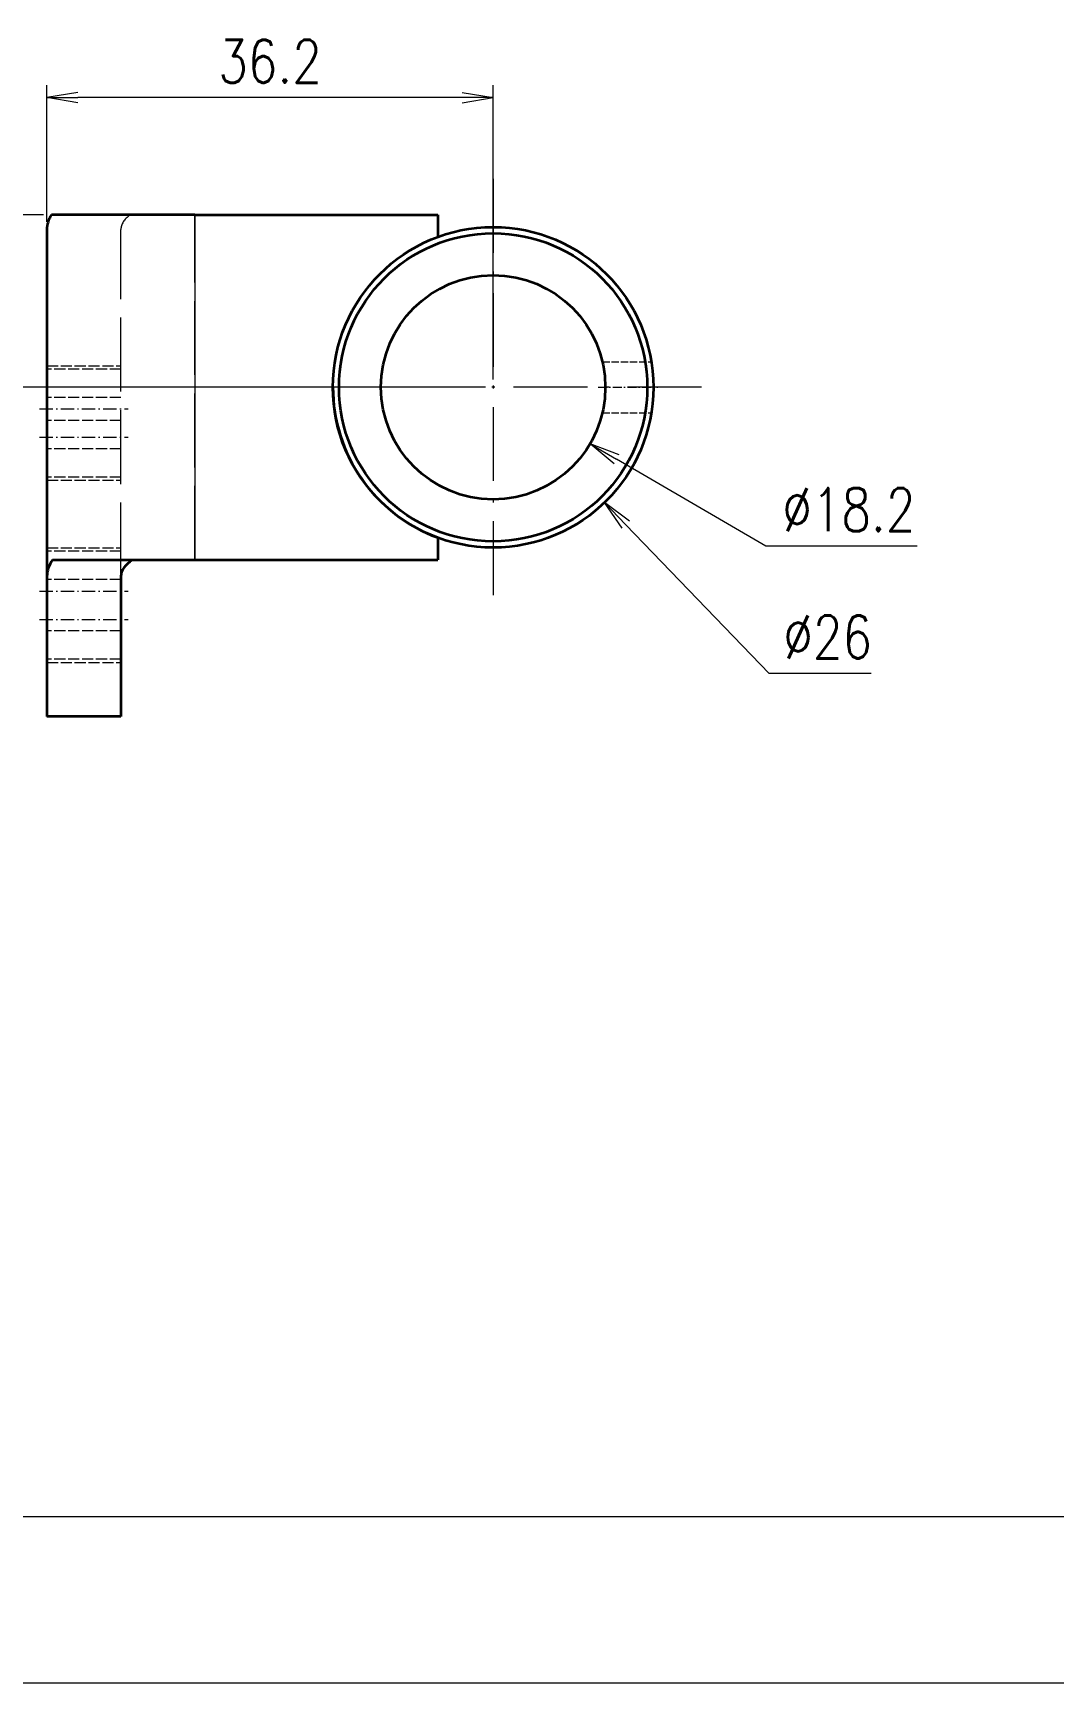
# Model space of a CAD drawing. Header units: millimetres. Extents: x 1333 to 359964, y -52803 to -5704.
# Drawn here: x 168253.2 to 168336, y -26401.6 to -26267.7 of the extents above; entities that cross this region are included whole.
import ezdxf

# ---------------------------------------------------------------- set-up
doc = ezdxf.new("R2010")
doc.units = ezdxf.units.MM
doc.header["$LTSCALE"] = 0.5
for name, pattern in [('AM_ISO02W050x2', [3.75, 3, -0.75]), ('AM_ISO08W050x2', [9, 6, -0.75, 1.5, -0.75]), ('DASHDOT', [18.5, 12, -3, 0.5, -3]), ('DASHED', [15, 12, -3])]:
    doc.linetypes.add(name, pattern=pattern)
for name, color, linetype, lineweight in [('中心线', 2, 'AM_ISO08W050x2', 18), ('图框', 7, 'Continuous', 18), ('标注线', 3, 'Continuous', 18), ('粗实线', 7, 'Continuous', 35), ('虚线', 1, 'AM_ISO02W050x2', 18)]:
    doc.layers.add(name, color=color, linetype=linetype, lineweight=lineweight)
doc.layers.add('打印-禁用', color=7, linetype='Continuous', lineweight=15, plot=False)
doc.styles.add('DIM', font='romans.shx', dxfattribs={"width": 0.8, "bigfont": 'bigfont.shx'})
doc.dimstyles.new('DEH 1-1$0', dxfattribs={"dimtxt": 3.5, "dimasz": 2.5, "dimexe": 1, "dimexo": 0.625, "dimgap": 1.2, "dimtad": 1, "dimzin": 9, "dimdsep": 46, "dimtxsty": 'DIM', "dimblk": 'OPEN', "dimcen": 0, "dimclrd": 8, "dimclre": 8, "dimclrt": 2, "dimazin": 2, "dimtfac": 0.5, "dimtmove": 0, "dimatfit": 3, "dimldrblk": 'OPEN', "dimfxl": 0, "dimtolj": 2, "dimlwd": 18, "dimlwe": 18, "dimarcsym": 0})
doc.dimstyles.new('DEH 1-1$3', dxfattribs={"dimtxt": 3.5, "dimasz": 2.5, "dimexe": 1, "dimexo": 0.625, "dimgap": 1.2, "dimtad": 1, "dimtoh": 1, "dimdsep": 46, "dimtxsty": 'DIM', "dimblk": 'OPEN', "dimcen": 0, "dimclrd": 8, "dimclre": 8, "dimclrt": 2, "dimazin": 2, "dimtfac": 0.5, "dimtofl": 0, "dimtmove": 0, "dimatfit": 3, "dimldrblk": 'OPEN', "dimfxl": 0, "dimtolj": 2, "dimlwd": 18, "dimlwe": 18, "dimarcsym": 0})

# ---------------------------------------------------------------- blocks, each defined once
blk = doc.blocks.new('GZDEH零件A3图框V01版')
at = {"layer": '图框', "linetype": 'Continuous'}
blk.add_line((2882.49, -1832.96), (3272.49, -1832.96), dxfattribs=at)
at = {"layer": '打印-禁用', "linetype": 'Continuous'}
blk.add_line((2857.49, -1846.46), (3277.49, -1846.46), dxfattribs=at)
blk = doc.blocks.new('DEH A3')
at = {"layer": '图框'}
blk.add_blockref('GZDEH零件A3图框V01版', (-2857.49, 1846.46), dxfattribs=at)
blk = doc.blocks.new('_Open')
at = {"color": 0, "linetype": 'ByBlock', "lineweight": -2}
for p, q in [((-1, 0.167), (0, 0)), ((-1, -0.167), (0, 0)), ((0, 0), (-1, 0))]:
    blk.add_line(p, q, dxfattribs=at)
blk = doc.blocks.new('*D162')
at = {"layer": 'Defpoints', "color": 0, "transparency": 16777216}
for p in [(168254.32, -26272.93), (168254.32, -26283.64), (168290.52, -26296.43)]:
    blk.add_point(p, dxfattribs=at)
at = {"layer": '标注线', "color": 8, "lineweight": 18, "transparency": 16777216}
for p, q in [((168254.32, -26283.01), (168254.32, -26271.93)), ((168288.02, -26272.93), (168256.82, -26272.93)), ((168290.52, -26295.81), (168290.52, -26271.93))]:
    blk.add_line(p, q, dxfattribs=at)
at = {"layer": '标注线', "color": 8, "lineweight": 18, "transparency": 16777216, "xscale": 2.5, "yscale": 2.5, "zscale": 2.5, "rotation": 180}
blk.add_blockref('_Open', (168254.32, -26272.93), dxfattribs=at)
at = {"layer": '标注线', "color": 8, "lineweight": 18, "transparency": 16777216, "xscale": 2.5, "yscale": 2.5, "zscale": 2.5}
blk.add_blockref('_Open', (168290.52, -26272.93), dxfattribs=at)
at = {"layer": '标注线', "color": 2, "transparency": 16777216, "insert": (168272.42, -26269.98), "char_height": 3.5, "attachment_point": 5, "style": 'DIM'}
blk.add_mtext('\\A2;36.2', dxfattribs=at)
blk = doc.blocks.new('*D163')
at = {"layer": 'Defpoints', "color": 0, "transparency": 16777216}
for p in [(168243.2, -26282.43), (168254.68, -26282.43), (168290.52, -26296.43)]:
    blk.add_point(p, dxfattribs=at)
at = {"layer": '标注线', "color": 8, "lineweight": 18, "transparency": 16777216}
for p, q in [((168254.05, -26282.43), (168242.2, -26282.43)), ((168243.2, -26293.93), (168243.2, -26284.93)), ((168289.89, -26296.43), (168242.2, -26296.43))]:
    blk.add_line(p, q, dxfattribs=at)
at = {"layer": '标注线', "color": 8, "lineweight": 18, "transparency": 16777216, "xscale": 2.5, "yscale": 2.5, "zscale": 2.5}
for p, rotation in [((168243.2, -26282.43), 90), ((168243.2, -26296.43), 270)]:
    blk.add_blockref('_Open', p, dxfattribs=dict(at, rotation=rotation))
at = {"layer": '标注线', "color": 2, "transparency": 16777216, "insert": (168240.25, -26289.43), "char_height": 3.5, "attachment_point": 5, "rotation": 90, "style": 'DIM'}
blk.add_mtext('\\A2;14', dxfattribs=at)
blk = doc.blocks.new('*D164')
at = {"layer": 'Defpoints', "color": 0, "transparency": 16777216}
for p in [(168282.66, -26291.85), (168298.38, -26301.01)]:
    blk.add_point(p, dxfattribs=at)
at = {"layer": '标注线', "color": 8, "lineweight": 18, "transparency": 16777216}
for p, q in [((168312.64, -26309.31), (168300.54, -26302.27)), ((168324.91, -26309.31), (168312.64, -26309.31))]:
    blk.add_line(p, q, dxfattribs=at)
at = {"layer": '标注线', "color": 8, "lineweight": 18, "transparency": 16777216, "xscale": 2.5, "yscale": 2.5, "zscale": 2.5, "rotation": 149.7894402364438}
blk.add_blockref('_Open', (168298.38, -26301.01), dxfattribs=at)
at = {"layer": '标注线', "color": 2, "transparency": 16777216, "insert": (168319.38, -26306.36), "char_height": 3.5, "attachment_point": 5, "style": 'DIM'}
blk.add_mtext('\\A2;∅18.2', dxfattribs=at)
blk = doc.blocks.new('*D165')
at = {"layer": 'Defpoints', "color": 0, "transparency": 16777216}
for p in [(168281.49, -26287.08), (168299.55, -26305.78)]:
    blk.add_point(p, dxfattribs=at)
at = {"layer": '标注线', "color": 8, "lineweight": 18, "transparency": 16777216}
for p, q in [((168312.92, -26319.64), (168301.29, -26307.58)), ((168321.19, -26319.64), (168312.92, -26319.64))]:
    blk.add_line(p, q, dxfattribs=at)
at = {"layer": '标注线', "color": 8, "lineweight": 18, "transparency": 16777216, "xscale": 2.5, "yscale": 2.5, "zscale": 2.5, "rotation": 133.9973819200539}
blk.add_blockref('_Open', (168299.55, -26305.78), dxfattribs=at)
at = {"layer": '标注线', "color": 2, "transparency": 16777216, "insert": (168317.66, -26316.69), "char_height": 3.5, "attachment_point": 5, "style": 'DIM'}
blk.add_mtext('\\A2;∅26', dxfattribs=at)

msp = doc.modelspace()

# ---------------------------------------------------------------- linework, layer by layer
at = {"color": 7, "lineweight": 13}
msp.add_line((168266.32, -26282.432), (168266.32, -26310.432), dxfattribs=at)
at = {"layer": '中心线', "linetype": 'DASHDOT', "lineweight": 13}
for p, q in [((168290.52, -26279.532), (168290.52, -26313.332)), ((168307.42, -26296.432), (168273.62, -26296.432))]:
    msp.add_line(p, q, dxfattribs=at)
at = {"layer": '中心线', "linetype": 'DASHDOT', "lineweight": 13, "ltscale": 0.121344}
msp.add_line((168299.032, -26296.432), (168303.886, -26296.432), dxfattribs=at)
at = {"layer": '中心线', "linetype": 'DASHDOT', "lineweight": 13, "ltscale": 0.18}
for p, q in [((168253.72, -26298.183), (168260.92, -26298.183)), ((168253.72, -26300.479), (168260.92, -26300.479)), ((168253.72, -26312.965), (168260.92, -26312.965)), ((168253.72, -26315.261), (168260.92, -26315.261))]:
    msp.add_line(p, q, dxfattribs=at)
at = {"layer": '标注线'}
msp.add_line((160574.502, -26401.55), (179981.94, -26401.55), dxfattribs=at)
at = {"layer": '粗实线', "lineweight": 35, "ltscale": 0.29103}
msp.add_line((168266.32, -26282.432), (168254.678, -26282.432), dxfattribs=at)
at = {"layer": '粗实线', "lineweight": 35, "ltscale": 0.4925}
for p, q in [((168266.32, -26282.432), (168286.02, -26282.432)), ((168266.32, -26310.432), (168286.02, -26310.432))]:
    msp.add_line(p, q, dxfattribs=at)
at = {"layer": '粗实线', "lineweight": 35, "ltscale": 0.045092}
for p, q in [((168286.02, -26282.432), (168286.02, -26284.235)), ((168286.02, -26308.628), (168286.02, -26310.432))]:
    msp.add_line(p, q, dxfattribs=at)
at = {"layer": '粗实线', "lineweight": 35}
msp.add_line((168254.32, -26283.638), (168254.32, -26311.78), dxfattribs=at)
at = {"layer": '粗实线', "lineweight": 35, "ltscale": 0.288747}
msp.add_line((168254.77, -26310.432), (168266.32, -26310.432), dxfattribs=at)
at = {"layer": '粗实线', "lineweight": 35, "ltscale": 0.283829}
for p, q in [((168254.32, -26311.78), (168254.32, -26323.133)), ((168260.32, -26311.78), (168260.32, -26323.133))]:
    msp.add_line(p, q, dxfattribs=at)
at = {"layer": '粗实线', "lineweight": 35, "ltscale": 0.15}
msp.add_line((168260.32, -26323.133), (168254.32, -26323.133), dxfattribs=at)
at = {"layer": '粗实线', "lineweight": 35}
for radius in [13, 12.5, 9.1]:
    msp.add_circle((168290.52, -26296.432), radius, dxfattribs=at)
msp.add_arc((168290.52, -26296.432), 13, 179.99299, 249.74775, dxfattribs=at)
for centre, major_axis, ratio, start_param, end_param in [((168266.316, -26283.638), (11.996, 0), 0.4142823, 2.8963886, 3.1415842), ((168266.315, -26311.78), (11.995, 0), 0.4142989, 2.866765, 3.1415808), ((168266.309, -26311.779), (5.99, 0.001), 0.4145441, 2.5674128, 3.1414922)]:
    msp.add_ellipse(centre, major_axis=major_axis, ratio=ratio, start_param=start_param, end_param=end_param, dxfattribs=at)
at = {"layer": '虚线', "linetype": 'DASHED', "lineweight": 13}
for p, q in [((168266.32, -26310.432), (168266.32, -26282.432)), ((168260.32, -26311.78), (168260.32, -26283.638))]:
    msp.add_line(p, q, dxfattribs=at)
at = {"layer": '虚线', "linetype": 'DASHED', "lineweight": 13, "ltscale": 0.099311}
msp.add_line((168299.382, -26294.365), (168303.354, -26294.365), dxfattribs=at)
at = {"layer": '虚线', "linetype": 'DASHED', "lineweight": 13, "ltscale": 0.15}
for p, q in [((168254.32, -26294.683), (168260.32, -26294.683)), ((168260.32, -26294.949), (168254.32, -26294.949)), ((168260.32, -26297.246), (168254.32, -26297.246)), ((168260.32, -26299.112), (168254.32, -26299.112)), ((168260.32, -26301.417), (168254.32, -26301.417)), ((168260.32, -26303.713), (168254.32, -26303.713)), ((168254.32, -26303.979), (168260.32, -26303.979)), ((168254.32, -26309.465), (168260.32, -26309.465)), ((168260.32, -26309.731), (168254.32, -26309.731)), ((168260.32, -26312.028), (168254.32, -26312.028)), ((168260.32, -26316.199), (168254.32, -26316.199)), ((168260.32, -26318.495), (168254.32, -26318.495)), ((168254.32, -26318.761), (168260.32, -26318.761))]:
    msp.add_line(p, q, dxfattribs=at)
at = {"layer": '虚线', "linetype": 'DASHED', "lineweight": 13, "ltscale": 0.099313}
msp.add_line((168299.382, -26298.499), (168303.354, -26298.499), dxfattribs=at)
at = {"layer": '虚线', "linetype": 'DASHED', "lineweight": 13}
msp.add_circle((168290.52, -26296.432), 12.5, dxfattribs=at)
msp.add_arc((168290.52, -26296.432), 13, 110.25225, 179.99299, dxfattribs=at)
msp.add_ellipse((168266.314, -26283.637), major_axis=(5.994, 0.001), ratio=0.4144052, start_param=2.6344545, end_param=3.1415441, dxfattribs=at)

# ---------------------------------------------------------------- block references
at = {"layer": '图框'}
msp.add_blockref('DEH A3', (168120.06, -26401.55), dxfattribs=at)

# ---------------------------------------------------------------- dimensions: what is measured, and where the dimension line sits
at = {"layer": '标注线'}
dim = msp.add_linear_dim(base=(168254.32, -26272.934), p1=(168290.52, -26296.432), p2=(168254.32, -26283.638), dimstyle='DEH 1-1$0', dxfattribs=at)
dim.commit()
dim.dimension.update_dxf_attribs({"geometry": '*D162', "text_midpoint": (168272.42, -26269.984)})
dim = msp.add_linear_dim(base=(168243.196, -26282.432), p1=(168290.52, -26296.432), p2=(168254.678, -26282.432), angle=90, dimstyle='DEH 1-1$0', dxfattribs=at)
dim.commit()
dim.dimension.update_dxf_attribs({"geometry": '*D163', "text_midpoint": (168240.246, -26289.432)})
for p1, p2, picture, middle in [((168281.489, -26287.08), (168299.55, -26305.783), '*D165', (168317.658, -26319.635)), ((168282.656, -26291.853), (168298.384, -26301.011), '*D164', (168319.375, -26309.313))]:
    dim = msp.add_diameter_dim_2p(p1=p1, p2=p2, dimstyle='DEH 1-1$3', dxfattribs=at)
    dim.commit()
    dim.dimension.update_dxf_attribs({"geometry": picture, "text_midpoint": middle, "dimtype": 163})

doc.saveas('drawing.dxf')
